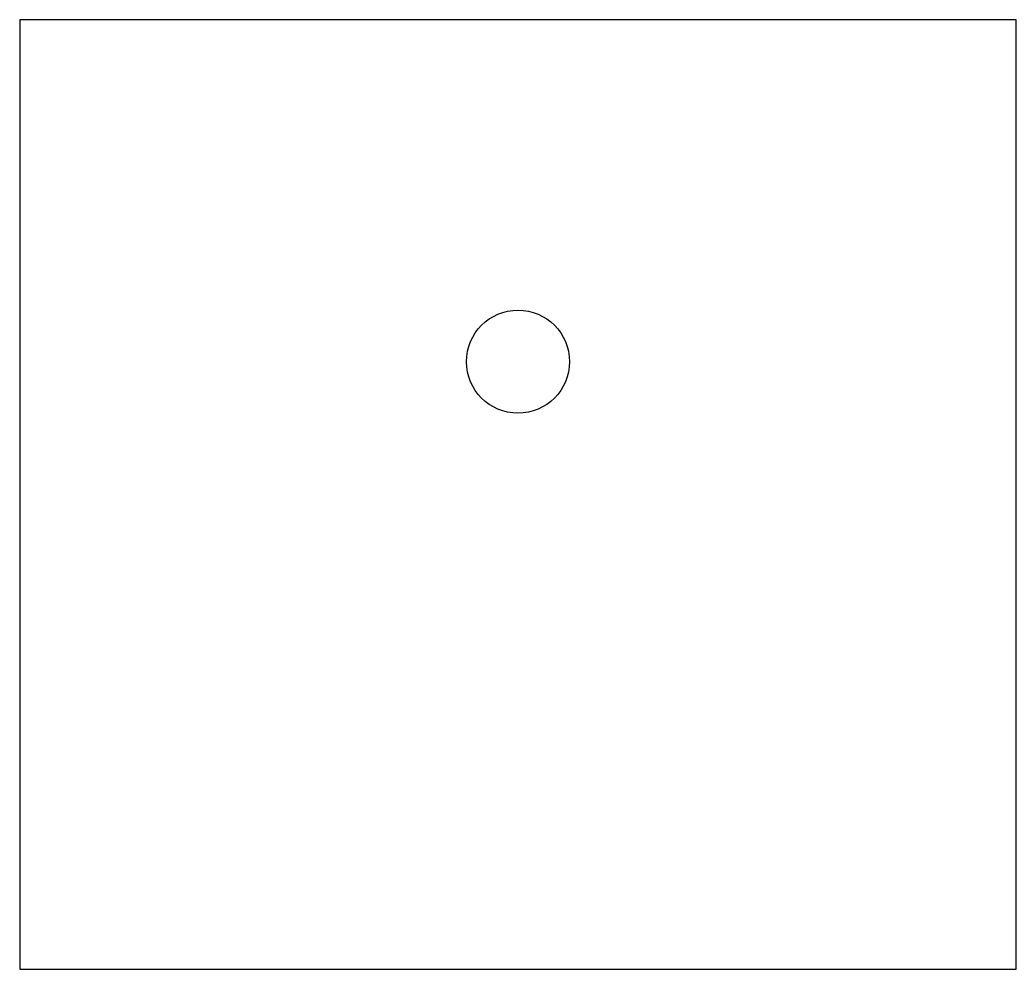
# Model space of a CAD drawing. Header units: millimetres. Extents: x -45 to 45, y -50 to 35.8.
import ezdxf

# ---------------------------------------------------------------- set-up
doc = ezdxf.new("R2010")
doc.units = ezdxf.units.MM
doc.layers.get('0').update_dxf_attribs({"linetype": 'CONTINUOUS'})

msp = doc.modelspace()

# ---------------------------------------------------------------- linework, layer by layer
msp.add_lwpolyline([(-45, -50), (45, -50), (45, 35.75), (-45, 35.75)], close=True)
msp.add_circle((0, 4.875), 4.65)

doc.saveas('drawing.dxf')
